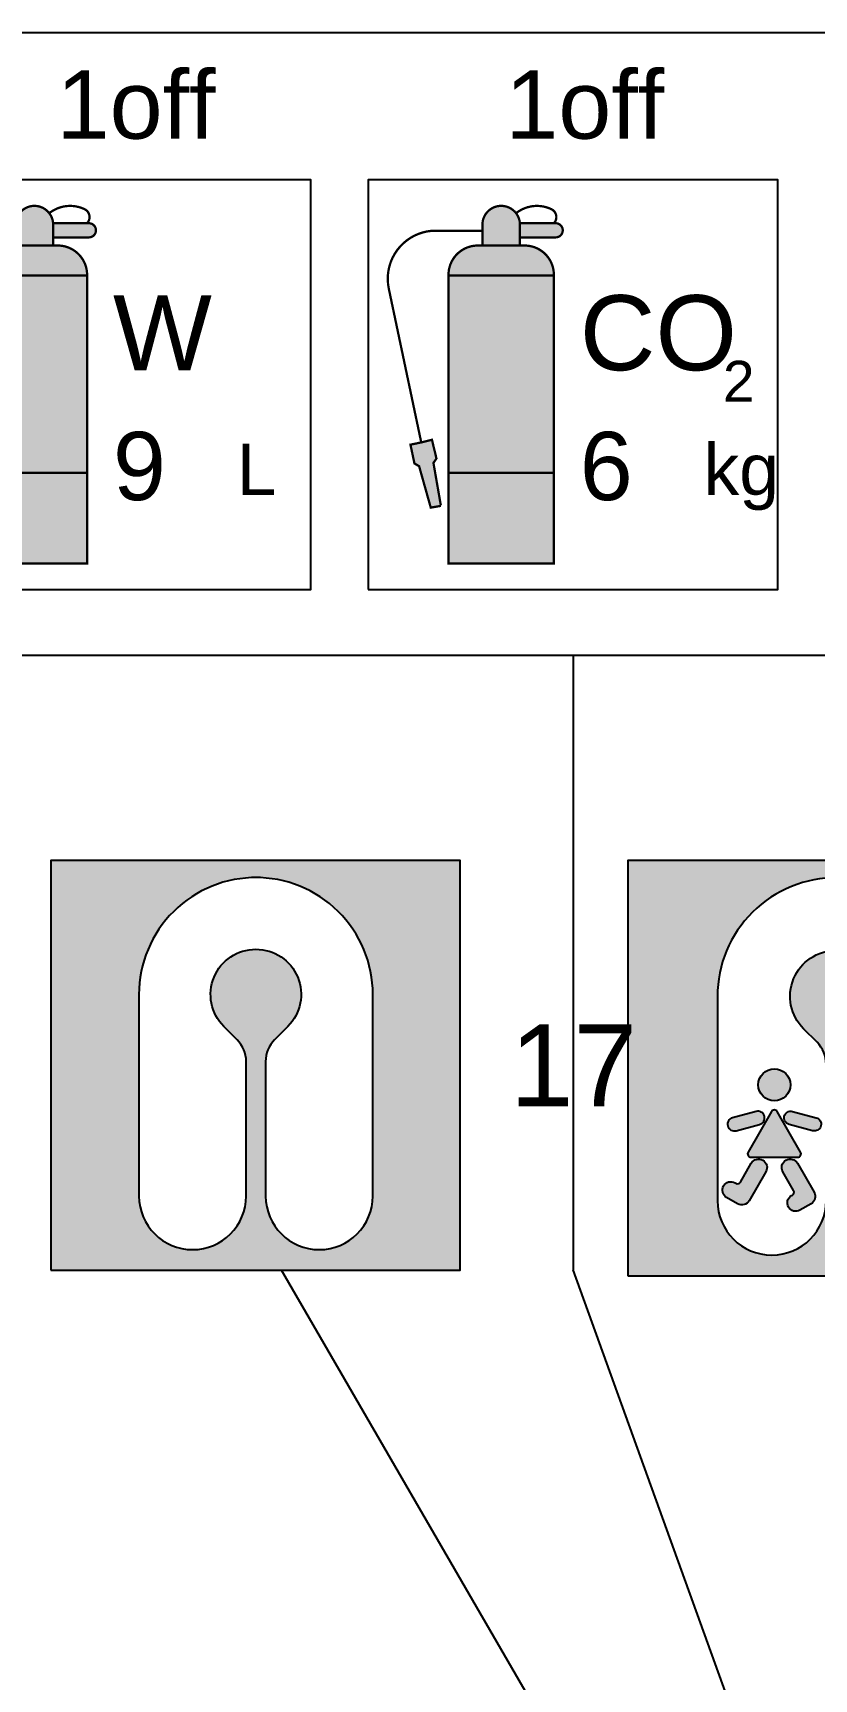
# Model space of a CAD drawing. Header units: millimetres. Extents: x 1084702 to 1166801, y 36632 to 124519.
# Drawn here: x 1110704 to 1112612, y 67189 to 71210 of the extents above; entities that cross this region are included whole.
import ezdxf
from ezdxf.enums import TextEntityAlignment as Align

# ---------------------------------------------------------------- set-up
doc = ezdxf.new("R2010")
doc.units = ezdxf.units.MM
doc.header["$LTSCALE"] = 250
doc.layers.get('0').update_dxf_attribs({"color": 255})
for name, color, linetype in [('%posline', 240, 'Continuous'), ('%symbol', 1, 'Continuous'), ('SAFECO1', 10, 'Continuous'), ('SAFECO253', 253, 'Continuous'), ('SAFECO3', 80, 'Continuous'), ('SAFECO7', 255, 'Continuous'), ('SAFETX1', 1, 'Continuous')]:
    doc.layers.add(name, color=color, linetype=linetype)
doc.styles.add('ROMANS', font='ROMANS.shx', dxfattribs={"height": 100})
doc.styles.add('SYMBOL TXT', font='arial.ttf')
doc.dimstyles.new('dott', dxfattribs={"dimscale": 100, "dimtxt": 150, "dimasz": 0.01, "dimexe": 0.5, "dimexo": 1, "dimgap": 1, "dimtad": 1, "dimdsep": 46, "dimtxsty": 'ROMANS', "dimcen": 1.5, "dimclrd": 1, "dimclre": 1, "dimclrt": 2, "dimazin": 2, "dimtfac": 1, "dimtmove": 2, "dimatfit": 3, "dimldrblk": 'DOT', "dimfxl": 1, "dimtvp": 100, "dimtolj": 1, "dimarcsym": 0})

# ---------------------------------------------------------------- blocks, each defined once
blk = doc.blocks.new('A.2.28W_SYMB')
at = {"layer": 'SAFECO1'}
h = blk.add_hatch(color=256, dxfattribs=at)
h.dxf.hatch_style = 1
h.paths.add_polyline_path([(-136.98573711887, 1007.763643413495), (-284.2340509355417, 1007.763643413495, 0.4030936584681062), (-365.1093429332832, 919.9768383659721), (-56.11044512109947, 919.9768383659721, 0.4030936584681056)])
h.paths.add_polyline_path([(-56.11044512109947, 919.9768383659721), (-365.1093429332832, 919.9768383659721), (-365.1093429332832, 341.7894338526421), (-56.11044512109947, 341.7894338526421)])
at = {"layer": 'SAFECO3'}
h = blk.add_hatch(color=256, dxfattribs=at)
h.dxf.hatch_style = 1
h.paths.add_polyline_path([(-56.11044512109947, 341.7894338526421), (-365.1093429332832, 341.7894338526421), (-365.1093429332832, 75.88789112518498), (-56.11044512109947, 75.88789112518498)])
at = {"layer": 'SAFECO7'}
h = blk.add_hatch(color=256, dxfattribs=at)
h.dxf.hatch_style = 1
h.paths.add_polyline_path([(-50.91328311906545, 1073.204014953371), (-155.7842533717339, 1073.204014953371, -0.01851917549497845), (-155.6335192621918, 1069.135734109805), (-155.6335192621918, 1031.748305933521), (-50.91328311906545, 1031.748305933521, 1)])
h.paths.add_polyline_path([(-155.6335192621918, 1069.135734109805, 1), (-265.5862687922199, 1069.135734109805), (-265.5862687922199, 1007.763643413495), (-155.6335192621918, 1007.763643413495)])
h.paths.add_polyline_path([(-400.278349699307, 383.8385345074821), (-409.129117606557, 370.6870122444707), (-387.2407776219479, 244.9657284201567), (-417.0024106847704, 239.7841654965196), (-451.1629204739875, 361.137946389721), (-464.8271326379327, 369.1746084033111), (-476.4818909197929, 424.225835440393), (-444.911766650097, 430.9094678877482), (-413.5526307697291, 438.5218450415159)])
at = {"layer": 'SAFECO7', "lineweight": -3}
blk.add_lwpolyline([(-600, 3.637978807091713e-12), (600, 3.637978807091713e-12), (600, 1200), (-600, 1200)], close=True, dxfattribs=at)
at = {"layer": 'SAFECO7', "const_width": 6.677909938335969}
for points in [[(-155.6335192621918, 1007.763643413524), (-155.6335192621918, 1069.135734109834, 0.9999999999999999), (-265.5862687922199, 1069.135734109834), (-265.5862687922199, 1007.763643413524)], [(-167.3499420821026, 1103.061805795354), (-157.9350127240468, 1108.993691496988, -0.2580867421388752), (-63.56318243607529, 1114.385633332276, -0.5132555327209466), (-56.31046597016393, 1073.2040149534)], [(-155.7842533717339, 1073.2040149534), (-50.91328311906545, 1073.2040149534, -0.9999999999999999), (-50.91328311906545, 1031.748305933535), (-155.6335192621918, 1031.748305933535)], [(-444.911766650097, 430.9094678877482), (-539.9858602389286, 881.4410975569517, -0.4522246162348958), (-413.3046625163406, 1051.080306839576), (-265.5862687922199, 1051.080306839576)]]:
    blk.add_lwpolyline(points, format="xyb", dxfattribs=at)
blk.add_lwpolyline([(-136.98573711887, 1007.763643413524), (-284.2340509355417, 1007.763643413524, 0.4030936584681064), (-365.1093429332832, 919.9768383659866), (-56.11044512109947, 919.9768383659866, 0.4030936584681064)], format="xyb", close=True, dxfattribs=at)
blk.add_lwpolyline([(-56.11044512109947, 75.88789112518498), (-365.1093429332832, 75.88789112518498), (-365.1093429332832, 919.9768383659721), (-56.11044512109947, 919.9768383659721)], close=True, dxfattribs=at)
for points in [[(-387.5053195864893, 246.4851929127071), (-409.129117606557, 370.6870122444707), (-400.278349699307, 383.8385345074821), (-413.5526307697291, 438.5218450415159), (-444.911766650097, 430.9094678877482), (-476.4818909197929, 424.225835440393), (-464.8271326379327, 369.1746084033111), (-451.1629204739875, 361.137946389721), (-417.0024106847704, 239.7841654965196), (-387.2407776219479, 244.9657284201567)], [(-56.11044512109947, 341.7894338526421), (-365.1093429332832, 341.7894338526421)]]:
    blk.add_lwpolyline(points, dxfattribs=at)
at = {"layer": 'SAFECO7', "style": 'SYMBOL TXT'}
for s, height, p in [('W', 220, (19.63146323064575, 576.3211384304777)), ('L', 150, (382.3290356016369, 231.8033425537615))]:
    blk.add_text(s, height=height, dxfattribs=at).set_placement(p, align=Align.BOTTOM_LEFT)
blk.add_attdef('CAP.', text='', height=200, dxfattribs=at).set_placement((19.63146323064575, 201.7543019641926), align=Align.BOTTOM_LEFT)
blk = doc.blocks.new('A.2.28CO2_SYMB')
at = {"layer": 'SAFECO1'}
h = blk.add_hatch(color=256, dxfattribs=at)
h.dxf.hatch_style = 1
h.paths.add_polyline_path([(-136.98573711887, 1007.763643413491), (-284.2340509355417, 1007.763643413491, 0.4030936584681062), (-365.1093429332832, 919.9768383659539), (-56.11044512109947, 919.9768383659539, 0.4030936584681056)])
h.paths.add_polyline_path([(-56.11044512109947, 919.9768383659539), (-365.1093429332832, 919.9768383659539), (-365.1093429332832, 341.7894338526239), (-56.11044512109947, 341.7894338526239)])
at = {"layer": 'SAFECO253'}
h = blk.add_hatch(color=256, dxfattribs=at)
h.dxf.hatch_style = 1
h.paths.add_polyline_path([(-56.11044512109947, 341.7894338526239), (-365.1093429332832, 341.7894338526239), (-365.1093429332832, 75.88789112518134), (-56.11044512109947, 75.88789112518134)])
at = {"layer": 'SAFECO7'}
h = blk.add_hatch(color=256, dxfattribs=at)
h.dxf.hatch_style = 1
h.paths.add_polyline_path([(-50.91328311906545, 1073.204014953371), (-155.7842533717339, 1073.204014953371, -0.01851917549497845), (-155.6335192621918, 1069.135734109805), (-155.6335192621918, 1031.748305933506), (-50.91328311906545, 1031.748305933506, 1)])
h.paths.add_polyline_path([(-155.6335192621918, 1069.135734109805, 1), (-265.5862687922199, 1069.135734109805), (-265.5862687922199, 1007.763643413491), (-155.6335192621918, 1007.763643413491)])
h.paths.add_polyline_path([(-400.278349699307, 383.8385345074785), (-409.129117606557, 370.687012244467), (-387.2407776219479, 244.965728420153), (-417.0024106847704, 239.7841654965159), (-451.1629204739875, 361.1379463897028), (-464.8271326379327, 369.1746084033075), (-476.4818909197929, 424.2258354403893), (-444.911766650097, 430.90946788773), (-413.5526307697291, 438.5218450414977)])
at = {"layer": 'SAFECO7', "lineweight": -3}
blk.add_lwpolyline([(-600, 0), (600, 0), (600, 1200), (-600, 1200)], close=True, dxfattribs=at)
at = {"layer": 'SAFECO7', "const_width": 6.677909938335969}
for points in [[(-155.6335192621918, 1007.763643413491), (-155.6335192621918, 1069.135734109805, 0.9999999999999999), (-265.5862687922199, 1069.135734109805), (-265.5862687922199, 1007.763643413491)], [(-167.3499420821026, 1103.061805795325), (-157.9350127240468, 1108.993691496958, -0.2580867421388752), (-63.56318243607529, 1114.385633332247, -0.5132555327209466), (-56.31046597016393, 1073.204014953371)], [(-155.7842533717339, 1073.204014953371), (-50.91328311906545, 1073.204014953371, -0.9999999999999999), (-50.91328311906545, 1031.748305933506), (-155.6335192621918, 1031.748305933506)], [(-444.911766650097, 430.90946788773), (-539.9858602389286, 881.4410975569335, -0.4522246162348958), (-413.3046625163406, 1051.080306839562), (-265.5862687922199, 1051.080306839562)]]:
    blk.add_lwpolyline(points, format="xyb", dxfattribs=at)
blk.add_lwpolyline([(-136.98573711887, 1007.763643413491), (-284.2340509355417, 1007.763643413491, 0.4030936584681064), (-365.1093429332832, 919.9768383659539), (-56.11044512109947, 919.9768383659539, 0.4030936584681064)], format="xyb", close=True, dxfattribs=at)
blk.add_lwpolyline([(-56.11044512109947, 75.88789112518134), (-365.1093429332832, 75.88789112518134), (-365.1093429332832, 919.9768383659539), (-56.11044512109947, 919.9768383659539)], close=True, dxfattribs=at)
for points in [[(-387.5053195864893, 246.4851929127035), (-409.129117606557, 370.687012244467), (-400.278349699307, 383.8385345074785), (-413.5526307697291, 438.5218450414977), (-444.911766650097, 430.90946788773), (-476.4818909197929, 424.2258354403893), (-464.8271326379327, 369.1746084033075), (-451.1629204739875, 361.1379463897028), (-417.0024106847704, 239.7841654965159), (-387.2407776219479, 244.965728420153)], [(-56.11044512109947, 341.7894338526239), (-365.1093429332832, 341.7894338526239)]]:
    blk.add_lwpolyline(points, dxfattribs=at)
at = {"layer": 'SAFECO7', "style": 'SYMBOL TXT'}
for s, height, p in [('CO', 220, (19.63146323064575, 576.321138430445)), ('kg', 150, (382.3290356016369, 231.8033425537578))]:
    blk.add_text(s, height=height, dxfattribs=at).set_placement(p, align=Align.BOTTOM_LEFT)
blk.add_text('2', height=120, dxfattribs=at).set_placement((439.0021167430968, 549.9654956825543))
blk.add_attdef('CAP.', text='', height=200, dxfattribs=at).set_placement((19.63146323064575, 201.7543019641889), align=Align.BOTTOM_LEFT)
blk = doc.blocks.new('_Dot')
at = {"color": 0, "linetype": 'ByBlock', "lineweight": -2}
blk.add_line((-0.5, 0), (-1, 0), dxfattribs=at)
at = {"color": 0, "linetype": 'ByBlock', "const_width": 0.5}
blk.add_lwpolyline([(-0.25, 0, 1), (0.25, 0, 1)], format="xyb", close=True, dxfattribs=at)
blk = doc.blocks.new('A.4.10_SYMB')
at = {"layer": 'SAFECO3'}
h = blk.add_hatch(color=256, dxfattribs=at)
h.dxf.hatch_style = 1
h.paths.add_polyline_path([(-600, 1200), (-600, 0), (600, 0), (600, 1200)])
h.paths.add_polyline_path([(5.182629516275483, 1150.321894926121, -0.4110234618112777), (344.1001816150747, 807.6885053118021), (344.100181615082, 217.0500908075628, -1), (29.99999999998545, 217.0500908075628), (29.99999999998545, 611.3621167832607, -0.1989123673795971), (56.36038969318179, 675.0017270900426), (95.24679499668855, 713.8881323935493, 0.6681786379192084), (1.446422078406613, 940.3422648484702, 0.6681786379192084), (-92.35395083987532, 713.8881323935493), (-53.46754553636856, 675.0017270900426, -0.1989123673795973), (-27.10715584317222, 611.3621167832607), (-27.10715584317222, 217.0500908075628, -1), (-341.2073374582687, 217.0500908075628), (-341.2073374582615, 807.6885053118021, -0.4174108752470291)], flags=16)
at = {"layer": 'SAFECO7', "lineweight": -3}
blk.add_lwpolyline([(-600, 0), (600, 0), (600, 1200), (-600, 1200)], close=True, dxfattribs=at)
at = {"layer": 'SAFECO7'}
blk.add_lwpolyline([(-600, 0), (600, 0), (600, 1200), (-600, 1200), (-600, 0)], close=True, dxfattribs=at)
blk.add_lwpolyline([(5.182629516275483, 1150.321894926121, 0.4174108752470279), (-341.2073374582615, 807.6885053118021), (-341.2073374582687, 217.0500908075628, 1.000000000000011), (-27.10715584317222, 217.0500908075628), (-27.10715584317222, 611.3621167832607, 0.1989123673795605), (-53.46754553636129, 675.001727090028), (-92.3539508398535, 713.8881323935348, -0.6681786379192989), (1.446422078406613, 940.3422648484702, -0.6681786379192989), (95.24679499666672, 713.8881323935348), (56.36038969317451, 675.001727090028, 0.1989123673795605), (29.99999999998545, 611.3621167832607), (29.99999999998545, 217.0500908075628, 1.000000000000011), (344.100181615082, 217.0500908075628), (344.1001816150747, 807.6885053118021, 0.4174108752470279), (-2.289785359462257, 1150.321894926121, 0.4174108752470279)], format="xyb", dxfattribs=at)
blk.add_arc((1.446422078406613, 807.6885053118021), 342.6537595366611, 89.37524934819893, 90, dxfattribs=at)
at = {"layer": 'SAFETX1', "style": 'SYMBOL TXT'}
blk.add_attdef('NUMBER', text='', height=200, dxfattribs=at).set_placement((745.6670587044209, 600), align=Align.MIDDLE_LEFT)
blk = doc.blocks.new('A.4.11_SYMB')
at = {"layer": 'SAFECO3'}
h = blk.add_hatch(color=256, dxfattribs=at)
h.dxf.hatch_style = 1
h.paths.add_polyline_path([(600, 1200), (-600, 1200), (-600, 0), (600, 0)])
h.paths.add_polyline_path([(-341.2073374582615, 807.6885053118021, -0.4174108752470291), (5.182629516275483, 1150.321894926106, -0.4110234618112777), (344.1001816150747, 807.6885053118021), (344.100181615082, 217.0500908075628, -1), (29.99999999998545, 217.0500908075628), (29.99999999998545, 611.3621167832462, -0.1989123673795548), (56.36038969317451, 675.0017270899989), (95.2467949967031, 713.888132393593, 0.6681786379191558), (1.446422078406613, 940.3422648484702, 0.668178637919156), (-92.35395083988988, 713.888132393593), (-53.46754553636129, 675.0017270899989, -0.1989123673795551), (-27.10715584317222, 611.3621167832462), (-27.10715584317222, 217.0500908075628, -1), (-341.2073374582687, 217.0500908075628)], flags=16)
h.paths.add_polyline_path([(-297.6257307601772, 457.0102665245213), (-229.3088966646901, 475.3157070498855, -1), (-219.2149539056918, 437.6445998245763), (-287.5317880011862, 419.3391592992411, -1)], flags=0)
h.paths.add_polyline_path([(-252.779760776255, 357.7641663296963), (-185.2297792810496, 474.7641663296963, -0.5773502691895648), (-168.3422839072737, 474.7641663296963), (-100.7923024120755, 357.7641663296963, -0.5773502691896478), (-109.2360500989671, 343.1391663297109), (-244.3360130893634, 343.1391663297109, -0.5773502691896767)], flags=0)
h.paths.add_polyline_path([(-290.3586662121306, 268.8500812494603), (-288.0097938217077, 267.4939591425646, 0.4142135623717842), (-274.6910461348671, 271.0627068294707), (-243.4160943330135, 325.2325123545161, -1), (-201.1973558984973, 300.8575123544724), (-249.5348077003582, 217.1345899253502, -0.4142135623729893), (-282.8316769175653, 208.2127207081212), (-314.7336662120215, 226.6313428149588, -1)], flags=0)
h.paths.add_polyline_path([(-223.1098813717472, 552.0813963537221, -1), (-130.4621818165833, 552.0813963537221, -1)], flags=0)
h.paths.add_polyline_path([(-124.2631665236113, 475.3157070498855), (-55.94633242812415, 457.0102665245649, -1), (-66.04027518712974, 419.3391592992411), (-134.3571092826096, 437.6445998245763, -1)], flags=0)
h.paths.add_polyline_path([(-110.1559688553389, 325.2325123545015), (-61.81851705351437, 241.5095899253065, -0.4142135623730569), (-70.7403862707506, 208.2127207081066), (-102.6423755651922, 189.7940986012691, -1), (-127.0173755650467, 232.0128370358143), (-124.6685031749585, 233.3689591424918, 0.4142135623751298), (-121.0997554879941, 246.6877068294125), (-152.3747072898404, 300.8575123544724, -1)], flags=0)
h.paths.add_polyline_path([(-168.3422839072737, 474.7641663296963, 0.5773502691895648), (-185.2297792810496, 474.7641663296963), (-252.779760776255, 357.7641663296963, 0.5773502691896651), (-244.3360130893634, 343.1391663297109), (-109.2360500989671, 343.1391663297109, 0.5773502691896498), (-100.7923024120755, 357.7641663296963)], flags=0)
h = blk.add_hatch(color=256, dxfattribs=at)
h.dxf.hatch_style = 1
h.paths.add_polyline_path([(-168.3422839072737, 474.7641663296963, 0.5773502691895637), (-185.2297792810496, 474.7641663296963), (-252.779760776255, 357.7641663296963, 0.5773502691896647), (-244.3360130893634, 343.1391663297109), (-109.2360500989671, 343.1391663297109, 0.5773502691896493), (-100.7923024120755, 357.7641663296963)])
h.paths.add_polyline_path([(-223.1098813717472, 552.0813963537221, 1), (-130.4621818165833, 552.0813963537221, 1)])
h.paths.add_polyline_path([(-55.94633242812415, 457.0102665245649), (-124.2631665236113, 475.3157070498855, 1), (-134.3571092826096, 437.6445998245763), (-66.04027518712974, 419.3391592992411, 1)])
h.paths.add_polyline_path([(-229.3088966646901, 475.3157070498855), (-297.6257307601772, 457.0102665245213, 1), (-287.5317880011862, 419.3391592992411), (-219.2149539056918, 437.6445998245763, 1)])
h.paths.add_polyline_path([(-201.1973558985046, 300.8575123544724, 1), (-243.4160943330207, 325.2325123545015), (-274.6910461348671, 271.0627068294707, -0.4142135623717861), (-288.0097938217077, 267.4939591425646), (-290.3586662121306, 268.8500812494603, 1), (-314.7336662120651, 226.6313428149733), (-282.8316769175653, 208.2127207081212, 0.4142135623729896), (-249.5348077003582, 217.1345899253502)])
h.paths.add_polyline_path([(-61.81851705351437, 241.5095899253065, -0.4142135623730565), (-70.7403862707506, 208.2127207081066), (-102.6423755651922, 189.7940986012691, -1), (-127.0173755650467, 232.0128370358143), (-124.6685031749585, 233.3689591424918, 0.4142135623751286), (-121.0997554879941, 246.6877068294125), (-152.3747072898404, 300.8575123544724, -1), (-110.1559688553461, 325.2325123545015)])
at = {"layer": 'SAFECO7', "lineweight": -3}
blk.add_lwpolyline([(-600, 0), (600, 0), (600, 1200), (-600, 1200)], close=True, dxfattribs=at)
at = {"layer": 'SAFECO7'}
blk.add_lwpolyline([(5.182629516275483, 1150.321894926106, 0.4174108752470279), (-341.2073374582615, 807.6885053118167), (-341.2073374582687, 217.0500908075628, 1.000000000000011), (-27.10715584317222, 217.0500908075628), (-27.10715584317222, 611.3621167832462, 0.1989123673795605), (-53.46754553636129, 675.0017270899989), (-92.3539508398535, 713.8881323935493, -0.6681786379192989), (1.446422078406613, 940.3422648484702, -0.6681786379192989), (95.24679499666672, 713.8881323935493), (56.36038969317451, 675.0017270899989, 0.1989123673795605), (29.99999999998545, 611.3621167832462), (29.99999999998545, 217.0500908075628, 1.000000000000011), (344.100181615082, 217.0500908075628), (344.1001816150747, 807.6885053118167, 0.4174108752470279), (-2.289785359462257, 1150.321894926106, 0.4174108752470279)], format="xyb", dxfattribs=at)
for points in [[(-229.3088966646901, 475.3157070498855), (-297.6257307601772, 457.0102665245649, 0.9999999999999262), (-287.5317880011862, 419.3391592992411), (-219.2149539056918, 437.6445998245763, 1.000000000000074)], [(-185.2297792810496, 474.7641663296963), (-252.779760776255, 357.7641663296963, 0.5773502691896415), (-244.3360130893634, 343.1391663297109), (-109.2360500989671, 343.1391663297109, 0.5773502691896415), (-100.7923024120755, 357.7641663296963), (-168.3422839072737, 474.7641663296963, 0.5773502691895823)], [(-124.2631665236113, 475.3157070498855), (-55.94633242812415, 457.0102665245649, -0.9999999999999262), (-66.04027518712974, 419.3391592992411), (-134.3571092826096, 437.6445998245763, -1.000000000000074)], [(-314.7336662120215, 226.6313428149588, -0.9999999999998943), (-290.3586662120433, 268.8500812493876), (-288.0097938217295, 267.4939591425646, 0.4142135623729322), (-274.6910461348598, 271.0627068294853), (-243.4160943330207, 325.2325123545015, -0.9999999999998331), (-201.1973558984901, 300.8575123545015), (-249.5348077003437, 217.1345899253647, -0.4142135623730414), (-282.8316769175508, 208.2127207081066)], [(-102.6423755651849, 189.7940986012691, -0.9999999999998943), (-127.0173755651995, 232.0128370357124), (-124.6685031748711, 233.36895914255, 0.4142135623729322), (-121.0997554880087, 246.6877068294561), (-152.3747072898404, 300.8575123544724, -0.9999999999998331), (-110.1559688553461, 325.2325123545015), (-61.81851705352892, 241.5095899253502, -0.4142135623730414), (-70.7403862707215, 208.2127207081212)]]:
    blk.add_lwpolyline(points, format="xyb", close=True, dxfattribs=at)
blk.add_circle((-176.7860315941653, 552.0813963537221), 46.32384977757992, dxfattribs=at)
blk.add_arc((1.446422078406613, 807.6885053118167), 342.6537595366611, 89.37524934819893, 90, dxfattribs=at)
at = {"layer": 'SAFETX1', "style": 'SYMBOL TXT'}
blk.add_attdef('NUMBER', text='', height=200, dxfattribs=at).set_placement((745.6670587044209, 600), align=Align.MIDDLE_LEFT)

msp = doc.modelspace()

# ---------------------------------------------------------------- linework, layer by layer
at = {"layer": '%posline', "linetype": 'ByBlock'}
msp.add_lwpolyline([(1109967.636807044, 69689.54590573953), (1114013.80538107, 69689.54590573953), (1114013.80538107, 71209.53413662163), (1109967.636807044, 71209.53413662163)], close=True, dxfattribs=at)
msp.add_lwpolyline([(1112022.918809804, 69689.54590573953), (1112022.918809804, 68189.21165724145)], dxfattribs=at)

# ---------------------------------------------------------------- block references
at = {"layer": '%symbol'}
ref = msp.add_blockref('A.2.28W_SYMB', (1110882.896193503, 69850.43285421154), dxfattribs=dict(at, xscale=0.8333333333329453, yscale=0.8333333333329453, zscale=0.8333333333329453))
ref.add_attrib('CAP.', '9', dxfattribs={"layer": 'SAFETX1', "height": 166.666666666589, "style": 'SYMBOL TXT'}).set_placement((1110899.255746195, 70018.56143918165), align=Align.BOTTOM_LEFT)
ref = msp.add_blockref('A.2.28CO2_SYMB', (1112022.918809804, 69850.43285421154), dxfattribs=dict(at, xscale=0.8333333333329453, yscale=0.8333333333329453, zscale=0.8333333333329453))
ref.add_attrib('CAP.', '6', dxfattribs={"layer": 'SAFETX1', "height": 166.666666666589, "style": 'SYMBOL TXT'}).set_placement((1112039.278362496, 70018.56143918162), align=Align.BOTTOM_LEFT)
ref = msp.add_blockref('A.4.10_SYMB', (1111247.159734278, 68188.18836153134), dxfattribs=dict(at, xscale=0.8333333333329453, yscale=0.8333333333329453, zscale=0.8333333333329453))
ref.add_attrib('NUMBER', '17', dxfattribs={"layer": 'SAFETX1', "height": 200, "style": 'SYMBOL TXT'}).set_placement((1111868.548949865, 68688.18836153111), align=Align.MIDDLE_LEFT)
ref = msp.add_blockref('A.4.11_SYMB', (1112663.927715197, 68174.11166293855), dxfattribs=dict(at, xscale=0.8450639154936, yscale=0.8450639154936, zscale=0.8450639154936))
ref.add_attrib('NUMBER', '2', dxfattribs={"layer": 'SAFETX1', "height": 253.5192, "style": 'SYMBOL TXT'}).set_placement((1113294.06403948, 68681.15001223474), align=Align.MIDDLE_LEFT)

# ---------------------------------------------------------------- texts
at = {"layer": 'SAFETX1', "linetype": 'Continuous', "style": 'SYMBOL TXT'}
for p in [(1110955.734662097, 70951.28008069517), (1112051.572053537, 70951.28008069517)]:
    msp.add_text('1off', height=166.7, dxfattribs=at).set_placement(p, align=Align.CENTER)

# ---------------------------------------------------------------- leaders
at = {"layer": '%posline', "linetype": 'ByBlock'}
for points in [[(1112400.014411675, 66307.04325691075), (1111311.184745064, 68188.18836153134)], [(1113968.886904842, 62801.63873198115), (1112022.918809804, 68189.21165724145)]]:
    msp.add_leader(points, dimstyle='dott', override={"dimasz": 2, "dimgap": 1, "dimtad": 0, "dimclrd": 256}, dxfattribs=at)

doc.saveas('drawing.dxf')
